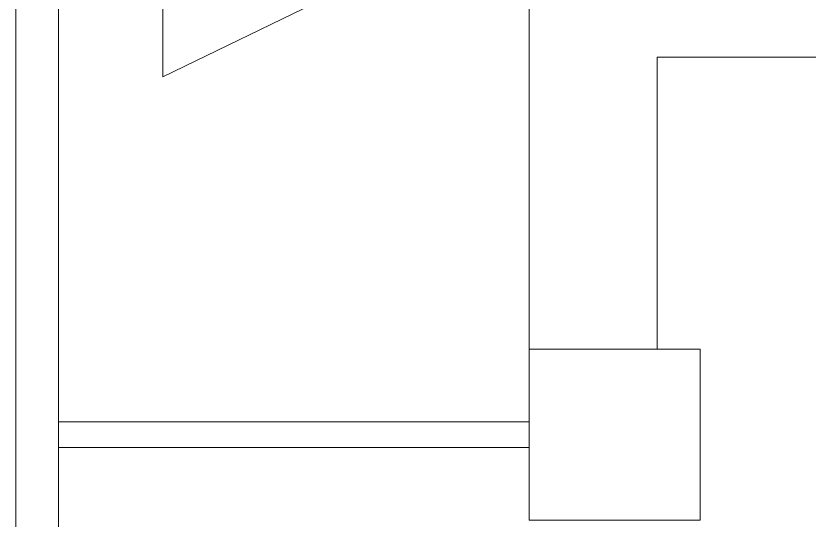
# Model space of a CAD drawing. Header units: millimetres. Extents: x 867 to 1330, y 209 to 507.
# Drawn here: x 1182.211 to 1183.138, y 452.085 to 452.675 of the extents above; entities that cross this region are included whole.
import ezdxf

# ---------------------------------------------------------------- set-up
doc = ezdxf.new("R2010")
doc.units = ezdxf.units.MM
doc.header["$LTSCALE"] = 5
doc.layers.add('I-ARQ', color=8, linetype='Continuous', lineweight=0)

msp = doc.modelspace()

# ---------------------------------------------------------------- linework, layer by layer
at = {"layer": 'I-ARQ'}
for p, q in [((1182.21066, 456.92254), (1182.21066, 437.77254)), ((1182.21066, 456.92254), (1182.21066, 437.77254)), ((1182.21066, 456.92254), (1182.21066, 437.77254)), ((1182.26066, 456.92254), (1182.26066, 437.77254)), ((1182.26066, 456.92254), (1182.26066, 437.77254)), ((1182.26066, 456.92254), (1182.26066, 437.77254)), ((1182.81066, 452.28504), (1182.81066, 456.72254)), ((1185.43566, 452.62693), (1182.96066, 452.62693)), ((1182.96066, 452.62693), (1182.96066, 452.28504)), ((1183.01066, 452.28504), (1182.81066, 452.28504)), ((1182.81066, 452.28504), (1182.81066, 452.08504)), ((1183.01066, 452.08504), (1183.01066, 452.28504)), ((1182.81066, 452.20004), (1182.26066, 452.20004)), ((1182.81066, 452.20004), (1182.26066, 452.20004)), ((1182.81066, 452.20004), (1182.26066, 452.20004)), ((1182.81066, 452.17004), (1182.26066, 452.17004)), ((1182.81066, 452.17004), (1182.26066, 452.17004)), ((1182.81066, 452.17004), (1182.26066, 452.17004)), ((1182.81066, 452.08504), (1183.01066, 452.08504))]:
    msp.add_line(p, q, dxfattribs=at)
at = {"layer": 'I-ARQ', "ltscale": 10}
for p, q in [((1182.38241, 452.60373), (1182.38241, 453.01995)), ((1182.81066, 452.81184), (1182.38241, 452.60373))]:
    msp.add_line(p, q, dxfattribs=at)

doc.saveas('drawing.dxf')
